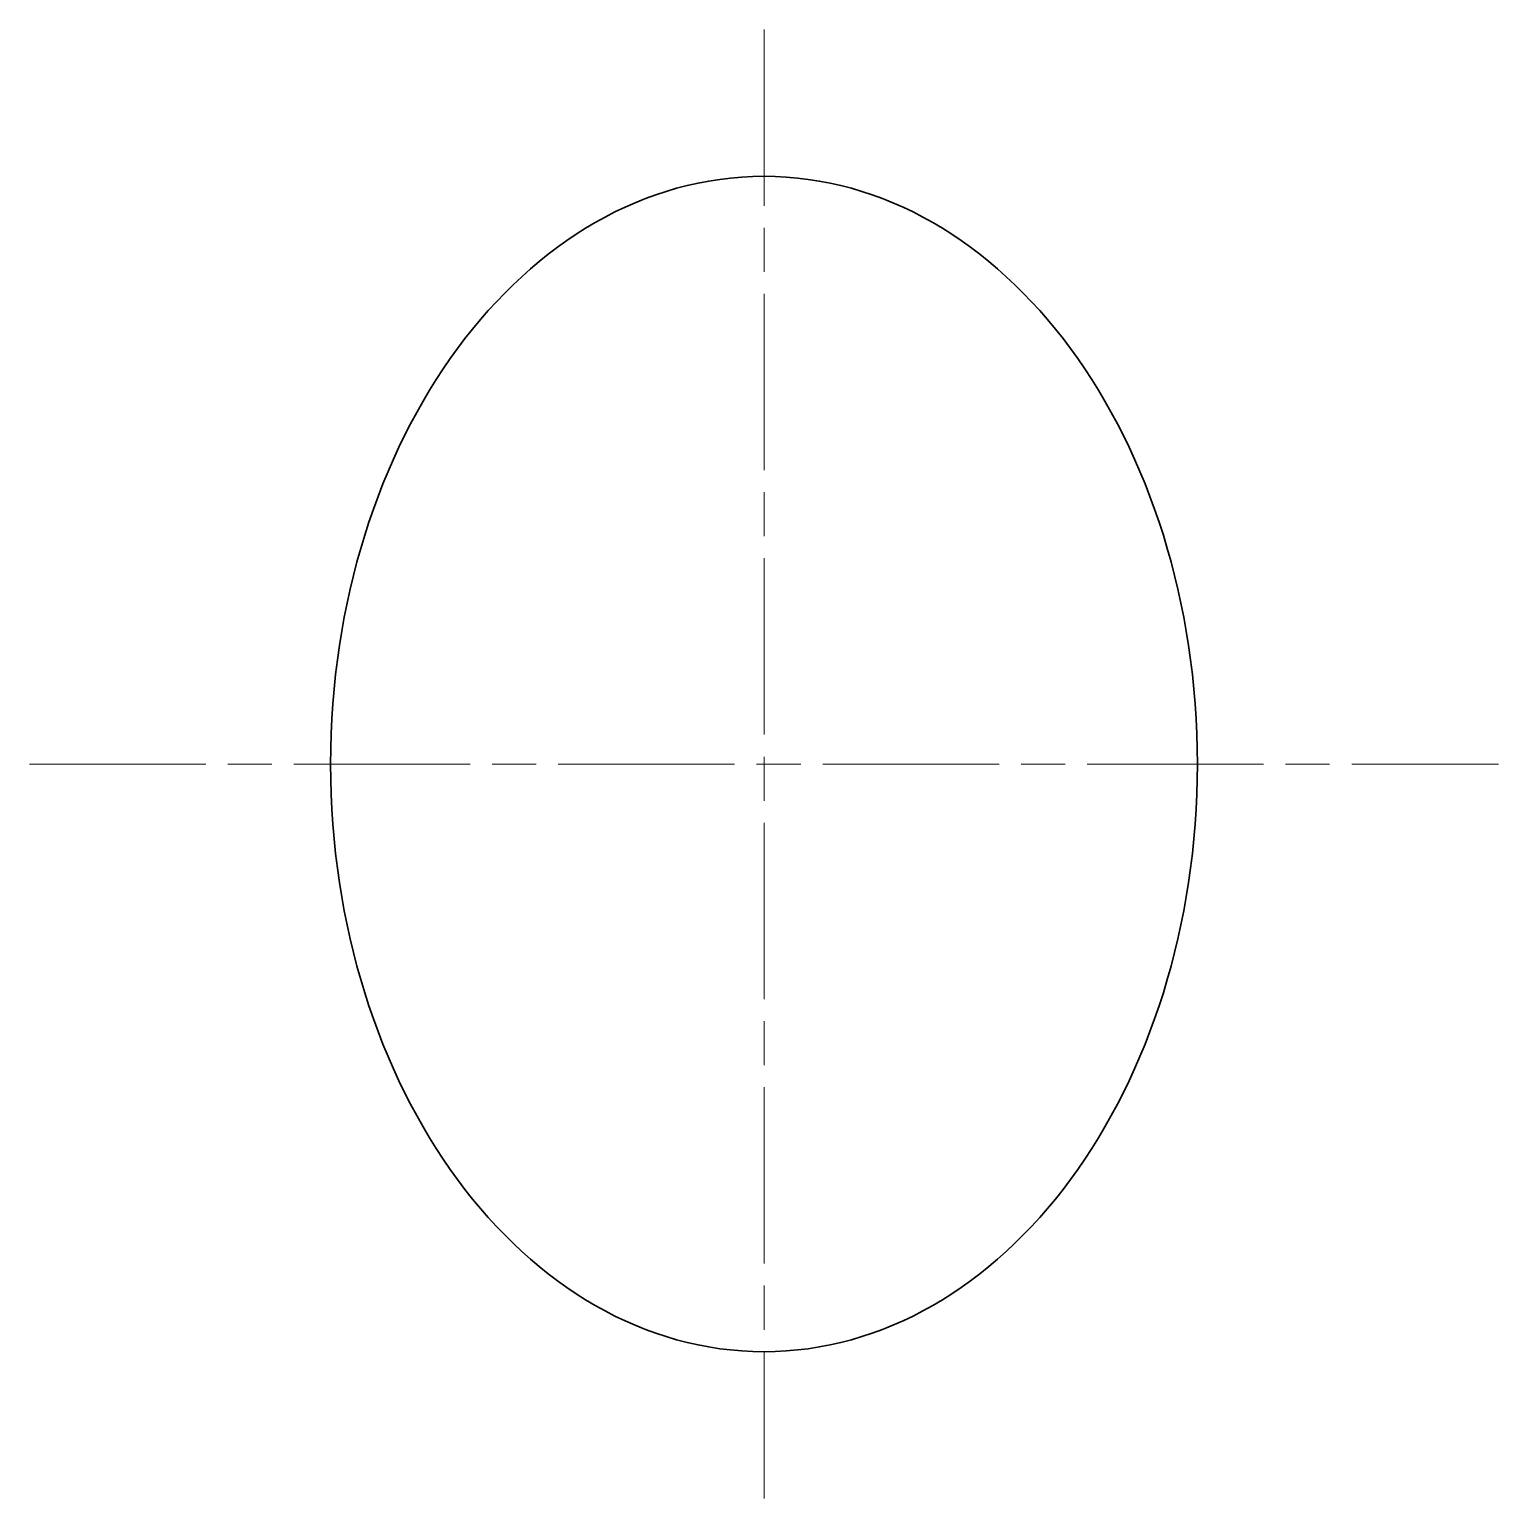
# Model space of a CAD drawing. Header units: millimetres. Extents: x 214 to 314, y -8 to 92.
import ezdxf

# ---------------------------------------------------------------- set-up
doc = ezdxf.new("R2010")
doc.units = ezdxf.units.MM
doc.header["$LTSCALE"] = 0.5
doc.header["$MEASUREMENT"] = 0
doc.linetypes.add('ACAD_ISO08W100', pattern=[36, 24, -3, 6, -3])
doc.layers.get('0').update_dxf_attribs({"linetype": 'CONTINUOUS', "lineweight": 35})
doc.layers.add('Assi', color=7, linetype='ACAD_ISO08W100', lineweight=18)

msp = doc.modelspace()

# ---------------------------------------------------------------- linework, layer by layer
msp.add_ellipse((264.44, 42.37), major_axis=(0, 40), ratio=0.73744)
at = {"layer": 'Assi'}
for p, q in [((264.44, 92.37), (264.44, -7.63)), ((214.44, 42.37), (314.44, 42.37))]:
    msp.add_line(p, q, dxfattribs=at)

doc.saveas('drawing.dxf')
